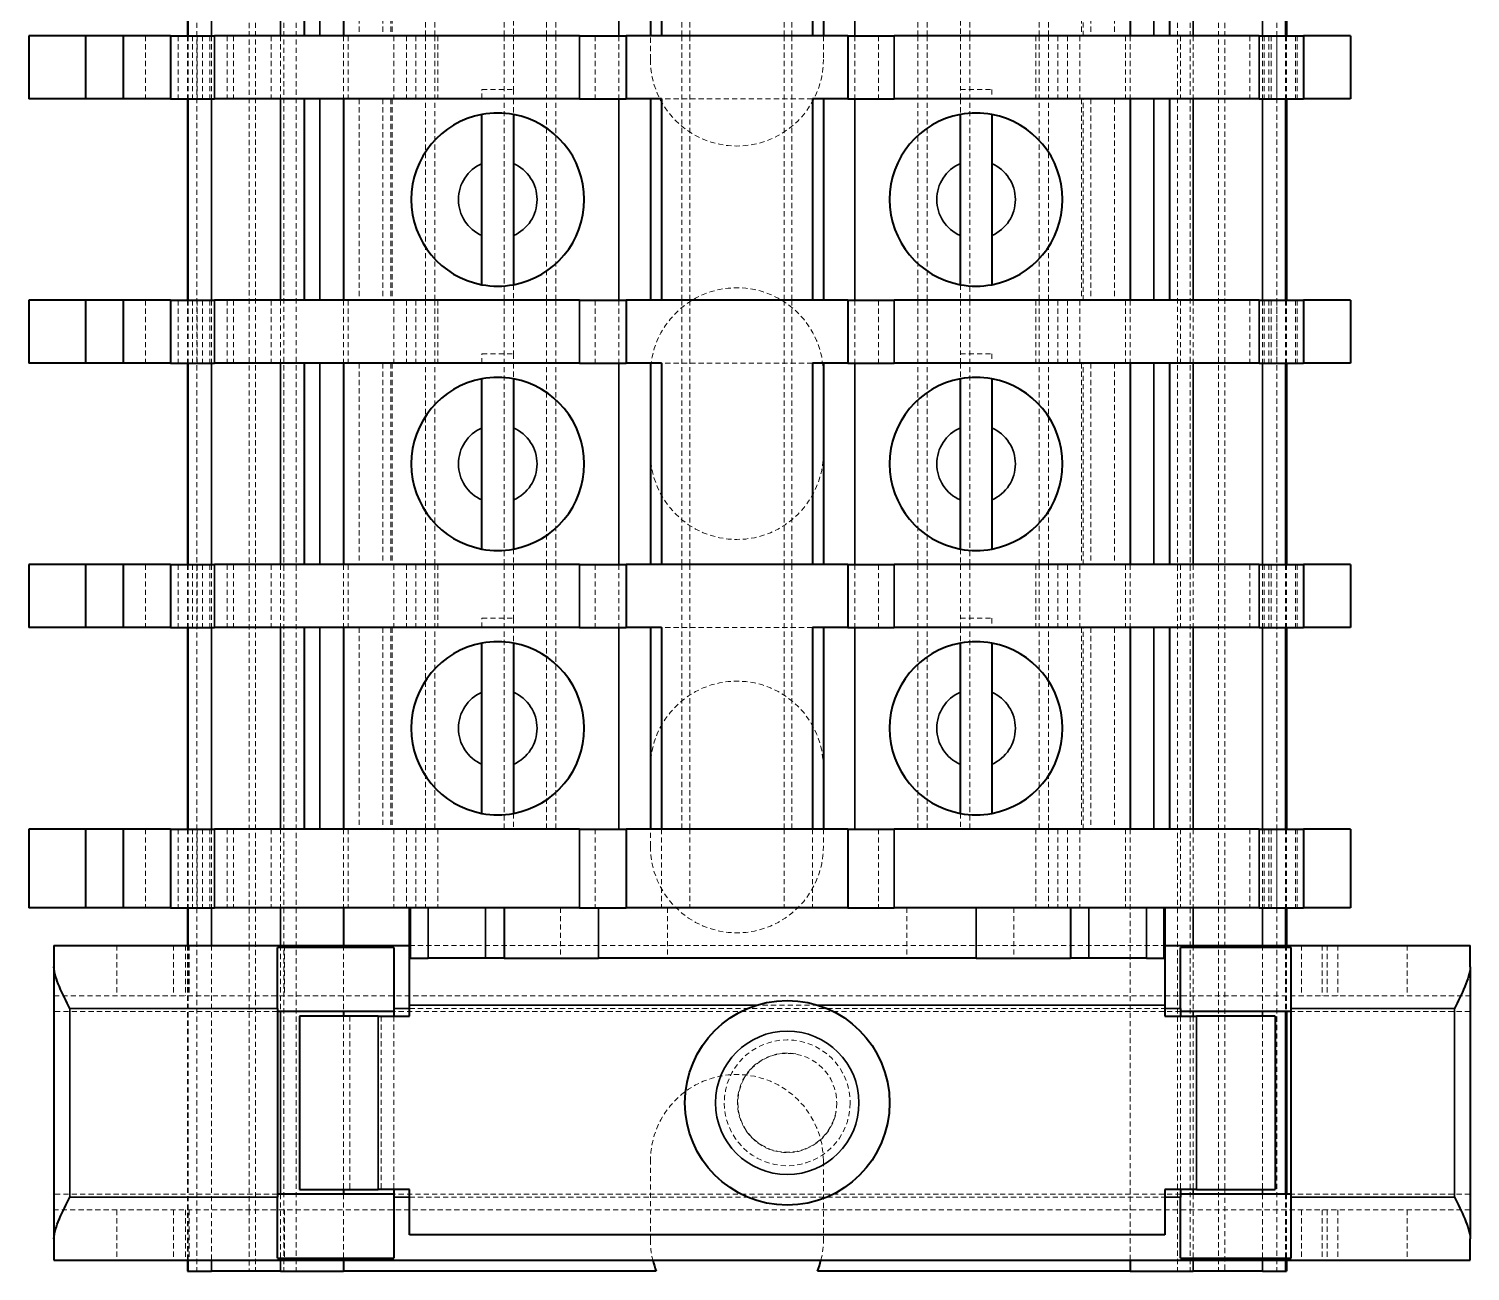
# Model space of a CAD drawing. Header units: inches. Extents: x 6934 to 18973, y 4254 to 7629.
# Drawn here: x 16751.78 to 16797.58, y 4720.45 to 4759.93 of the extents above; entities that cross this region are included whole.
import ezdxf

# ---------------------------------------------------------------- set-up
doc = ezdxf.new("R2010")
doc.units = ezdxf.units.IN
doc.header["$MEASUREMENT"] = 0
doc.linetypes.add('입력 정류부 ASSY$0$DASHED', pattern=[0.2067, 0.1654, -0.0413])
for name, color, linetype, lineweight, true_color in [('입력 정류부 ASSY$0$가려진 것(ISO)', 2, '입력 정류부 ASSY$0$DASHED', 18, 0xffff00), ('입력 정류부 ASSY$0$가려진 좁은 것(ISO)', 2, '입력 정류부 ASSY$0$DASHED', 18, 0xffff00), ('입력 정류부 ASSY$0$가시적인 것(ISO)', 3, 'Continuous', 40, 0x00ff00), ('입력 정류부 ASSY$0$가시적인 좁은 것(ISO)', 3, 'Continuous', 35, 0x00ff00)]:
    doc.layers.add(name, color=color, linetype=linetype, lineweight=lineweight, true_color=true_color)

# ---------------------------------------------------------------- blocks, each defined once
blk = doc.blocks.new('입력 정류부 ASSY')
at = {"layer": '입력 정류부 ASSY$0$가려진 것(ISO)'}
for p, q in [((104.904, 738.44), (104.904, 460.44)), ((105.804, 738.44), (105.804, 460.44)), ((106.204, 738.44), (106.204, 460.44)), ((134.204, 738.44), (134.204, 460.44)), ((134.604, 738.44), (134.604, 460.44)), ((135.504, 738.44), (135.504, 460.44)), ((104.704, 729.94), (104.704, 470.79)), ((135.704, 729.94), (135.704, 468.54)), ((110.304, 508.09), (110.304, 499.69)), ((110.604, 508.09), (110.604, 499.69)), ((112.804, 508.09), (112.804, 499.69)), ((114.154, 508.09), (114.154, 499.69)), ((114.454, 508.09), (114.454, 499.69)), ((118.454, 508.09), (118.454, 499.69)), ((118.704, 508.09), (118.704, 499.69)), ((121.704, 508.09), (121.704, 499.69)), ((121.954, 508.09), (121.954, 499.69)), ((125.954, 508.09), (125.954, 499.69)), ((126.254, 508.09), (126.254, 499.69)), ((127.604, 508.09), (127.604, 499.69)), ((129.804, 508.09), (129.804, 499.69)), ((130.104, 508.09), (130.104, 499.69)), ((108.204, 506.09), (108.204, 499.69)), ((108.954, 506.09), (108.954, 499.69)), ((109.204, 506.09), (109.204, 499.69)), ((109.254, 506.09), (109.254, 499.69)), ((131.154, 506.09), (131.154, 499.69)), ((131.204, 499.69), (131.204, 506.09)), ((131.454, 506.09), (131.454, 499.69)), ((132.204, 506.09), (132.204, 499.69)), ((113.104, 500.186), (113.104, 499.69)), ((127.304, 500.186), (127.304, 499.69)), ((102.454, 499.69), (102.454, 497.69)), ((102.746, 499.69), (102.746, 497.69)), ((102.904, 499.69), (102.904, 497.69)), ((103.05, 499.69), (103.05, 497.69)), ((103.454, 499.69), (103.454, 497.69)), ((104.004, 499.69), (104.004, 497.69)), ((104.204, 499.69), (104.204, 497.69)), ((104.211, 499.69), (104.211, 497.69)), ((105.404, 499.69), (105.404, 497.69)), ((107.704, 499.69), (107.704, 497.69)), ((107.854, 499.69), (107.854, 497.69)), ((109.304, 499.69), (109.304, 497.69)), ((110.304, 499.69), (110.304, 491.29)), ((110.604, 499.69), (110.604, 491.29)), ((110.704, 499.69), (110.704, 497.69)), ((112.804, 499.69), (112.804, 491.29)), ((113.104, 499.69), (113.104, 497.99)), ((114.154, 499.69), (114.154, 491.29)), ((114.454, 499.69), (114.454, 491.29)), ((115.704, 499.69), (115.704, 497.69)), ((116.454, 499.69), (116.454, 497.69)), ((117.454, 498.94), (117.454, 499.69)), ((118.454, 499.69), (118.454, 491.29)), ((118.704, 499.69), (118.704, 491.29)), ((121.704, 499.69), (121.704, 491.29)), ((121.954, 499.69), (121.954, 491.29)), ((122.954, 499.69), (122.954, 498.94)), ((123.954, 499.69), (123.954, 497.69)), ((124.704, 499.69), (124.704, 497.69)), ((125.954, 499.69), (125.954, 491.29)), ((126.254, 499.69), (126.254, 491.29)), ((127.304, 499.69), (127.304, 497.99)), ((127.604, 499.69), (127.604, 491.29)), ((129.704, 499.69), (129.704, 497.69)), ((129.804, 499.69), (129.804, 491.29)), ((130.104, 499.69), (130.104, 491.29)), ((131.104, 499.69), (131.104, 497.69)), ((132.554, 499.69), (132.554, 497.69)), ((132.704, 499.69), (132.704, 497.69)), ((134.304, 499.69), (134.304, 497.69)), ((136.504, 499.69), (136.504, 497.69)), ((136.954, 499.69), (136.954, 497.69)), ((137.104, 499.69), (137.104, 497.69)), ((137.359, 499.69), (137.359, 497.69)), ((137.663, 499.69), (137.663, 497.69)), ((137.954, 499.69), (137.954, 497.69)), ((138.004, 499.69), (138.004, 497.69)), ((112.104, 497.69), (112.104, 497.99)), ((112.104, 497.99), (113.104, 497.99)), ((113.104, 497.99), (113.104, 497.69)), ((127.304, 497.69), (127.304, 497.99)), ((127.304, 497.99), (128.304, 497.99)), ((128.304, 497.99), (128.304, 497.69)), ((108.204, 497.69), (108.204, 491.29)), ((108.954, 497.69), (108.954, 491.29)), ((109.204, 497.69), (109.204, 491.29)), ((109.254, 497.69), (109.254, 491.29)), ((113.104, 497.69), (113.104, 497.194)), ((122.604, 497.69), (117.804, 497.69)), ((127.304, 497.69), (127.304, 497.194)), ((131.154, 497.69), (131.154, 491.29)), ((131.204, 491.29), (131.204, 497.69)), ((131.454, 497.69), (131.454, 491.29)), ((132.204, 497.69), (132.204, 491.29)), ((113.104, 491.786), (113.104, 491.29)), ((127.304, 491.786), (127.304, 491.29)), ((102.454, 491.29), (102.454, 489.29)), ((102.746, 491.29), (102.746, 489.29)), ((102.904, 491.29), (102.904, 489.29)), ((103.05, 491.29), (103.05, 489.29)), ((103.454, 491.29), (103.454, 489.29)), ((104.004, 491.29), (104.004, 489.29)), ((104.204, 491.29), (104.204, 489.29)), ((104.211, 491.29), (104.211, 489.29)), ((105.404, 491.29), (105.404, 489.29)), ((107.704, 491.29), (107.704, 489.29)), ((107.854, 491.29), (107.854, 489.29)), ((109.304, 491.29), (109.304, 489.29)), ((110.304, 491.29), (110.304, 482.89)), ((110.604, 491.29), (110.604, 482.89)), ((110.704, 491.29), (110.704, 489.29)), ((112.804, 491.29), (112.804, 482.89)), ((113.104, 491.29), (113.104, 489.59)), ((114.154, 491.29), (114.154, 482.89)), ((114.454, 491.29), (114.454, 482.89)), ((115.704, 491.29), (115.704, 489.29)), ((116.454, 491.29), (116.454, 489.29)), ((118.454, 491.29), (118.454, 482.89)), ((118.704, 491.29), (118.704, 482.89)), ((121.704, 491.29), (121.704, 482.89)), ((121.954, 491.29), (121.954, 482.89)), ((123.954, 491.29), (123.954, 489.29)), ((124.704, 491.29), (124.704, 489.29)), ((125.954, 491.29), (125.954, 482.89)), ((126.254, 491.29), (126.254, 482.89)), ((127.304, 491.29), (127.304, 489.59)), ((127.604, 491.29), (127.604, 482.89)), ((129.704, 491.29), (129.704, 489.29)), ((129.804, 491.29), (129.804, 482.89)), ((130.104, 491.29), (130.104, 482.89)), ((131.104, 491.29), (131.104, 489.29)), ((132.554, 491.29), (132.554, 489.29)), ((132.704, 491.29), (132.704, 489.29)), ((134.304, 491.29), (134.304, 489.29)), ((136.504, 491.29), (136.504, 489.29)), ((136.954, 491.29), (136.954, 489.29)), ((137.104, 491.29), (137.104, 489.29)), ((137.359, 491.29), (137.359, 489.29)), ((137.663, 491.29), (137.663, 489.29)), ((137.954, 491.29), (137.954, 489.29)), ((138.004, 491.29), (138.004, 489.29)), ((108.204, 489.29), (108.204, 482.89)), ((108.954, 489.29), (108.954, 482.89)), ((109.204, 489.29), (109.204, 482.89)), ((109.254, 489.29), (109.254, 482.89)), ((112.104, 489.29), (112.104, 489.59)), ((112.104, 489.59), (113.104, 489.59)), ((113.104, 489.59), (113.104, 489.29)), ((113.104, 489.29), (113.104, 488.794)), ((122.604, 489.29), (117.804, 489.29)), ((127.304, 489.29), (127.304, 489.59)), ((127.304, 489.59), (128.304, 489.59)), ((127.304, 489.29), (127.304, 488.794)), ((128.304, 489.59), (128.304, 489.29)), ((131.154, 489.29), (131.154, 482.89)), ((131.204, 482.89), (131.204, 489.29)), ((131.454, 489.29), (131.454, 482.89)), ((132.204, 489.29), (132.204, 482.89)), ((113.104, 483.386), (113.104, 482.89)), ((127.304, 483.386), (127.304, 482.89)), ((102.454, 482.89), (102.454, 480.89)), ((102.746, 482.89), (102.746, 480.89)), ((102.904, 482.89), (102.904, 480.89)), ((103.05, 482.89), (103.05, 480.89)), ((103.454, 482.89), (103.454, 480.89)), ((104.004, 482.89), (104.004, 480.89)), ((104.204, 482.89), (104.204, 480.89)), ((104.211, 482.89), (104.211, 480.89)), ((105.404, 482.89), (105.404, 480.89)), ((107.704, 482.89), (107.704, 480.89)), ((107.854, 482.89), (107.854, 480.89)), ((109.304, 482.89), (109.304, 480.89)), ((110.304, 482.89), (110.304, 474.49)), ((110.604, 482.89), (110.604, 474.49)), ((110.704, 482.89), (110.704, 480.89)), ((112.804, 482.89), (112.804, 474.49)), ((113.104, 482.89), (113.104, 481.19)), ((114.154, 482.89), (114.154, 474.49)), ((114.454, 482.89), (114.454, 474.49)), ((115.704, 482.89), (115.704, 480.89)), ((116.454, 482.89), (116.454, 480.89)), ((118.454, 482.89), (118.454, 474.49)), ((118.704, 482.89), (118.704, 474.49)), ((121.704, 482.89), (121.704, 474.49)), ((121.954, 482.89), (121.954, 474.49)), ((123.954, 482.89), (123.954, 480.89)), ((124.704, 482.89), (124.704, 480.89)), ((125.954, 482.89), (125.954, 474.49)), ((126.254, 482.89), (126.254, 474.49)), ((127.304, 482.89), (127.304, 481.19)), ((127.604, 482.89), (127.604, 474.49)), ((129.704, 482.89), (129.704, 480.89)), ((129.804, 482.89), (129.804, 474.49)), ((130.104, 482.89), (130.104, 474.49)), ((131.104, 482.89), (131.104, 480.89)), ((132.554, 482.89), (132.554, 480.89)), ((132.704, 482.89), (132.704, 480.89)), ((134.304, 482.89), (134.304, 480.89)), ((136.504, 482.89), (136.504, 480.89)), ((136.954, 482.89), (136.954, 480.89)), ((137.104, 482.89), (137.104, 480.89)), ((137.359, 482.89), (137.359, 480.89)), ((137.663, 482.89), (137.663, 480.89)), ((137.954, 482.89), (137.954, 480.89)), ((138.004, 482.89), (138.004, 480.89)), ((112.104, 480.89), (112.104, 481.19)), ((112.104, 481.19), (113.104, 481.19)), ((113.104, 481.19), (113.104, 480.89)), ((127.304, 480.89), (127.304, 481.19)), ((127.304, 481.19), (128.304, 481.19)), ((128.304, 481.19), (128.304, 480.89)), ((108.204, 480.89), (108.204, 474.49)), ((108.954, 480.89), (108.954, 474.49)), ((109.204, 480.89), (109.204, 474.49)), ((109.254, 480.89), (109.254, 474.49)), ((113.104, 480.89), (113.104, 480.394)), ((122.604, 480.89), (117.804, 480.89)), ((127.304, 480.89), (127.304, 480.394)), ((131.154, 480.89), (131.154, 474.49)), ((131.204, 474.49), (131.204, 480.89)), ((131.454, 480.89), (131.454, 474.49)), ((132.204, 480.89), (132.204, 474.49)), ((113.104, 474.986), (113.104, 474.49)), ((127.304, 474.986), (127.304, 474.49)), ((102.454, 474.49), (102.454, 471.99)), ((102.746, 474.49), (102.746, 471.99)), ((102.904, 474.49), (102.904, 471.99)), ((103.05, 474.49), (103.05, 471.99)), ((103.454, 474.49), (103.454, 471.99)), ((104.004, 474.49), (104.004, 471.99)), ((104.204, 474.49), (104.204, 471.99)), ((104.211, 474.49), (104.211, 471.99)), ((105.404, 474.49), (105.404, 471.99)), ((107.704, 474.49), (107.704, 471.99)), ((107.854, 474.49), (107.854, 471.99)), ((109.304, 474.49), (109.304, 471.99)), ((110.704, 474.49), (110.704, 471.99)), ((115.704, 474.49), (115.704, 471.99)), ((117.454, 473.94), (117.454, 474.49)), ((117.804, 474.49), (117.804, 471.99)), ((118.704, 474.49), (118.704, 471.99)), ((121.704, 474.49), (121.704, 471.99)), ((122.604, 474.49), (122.604, 471.99)), ((122.954, 474.49), (122.954, 473.94)), ((124.704, 474.49), (124.704, 471.99)), ((129.704, 474.49), (129.704, 471.99)), ((131.104, 474.49), (131.104, 471.99)), ((132.554, 474.49), (132.554, 471.99)), ((132.704, 474.49), (132.704, 460.79)), ((134.304, 474.49), (134.304, 471.99)), ((136.504, 474.49), (136.504, 471.99)), ((136.954, 474.49), (136.954, 471.99)), ((137.104, 474.49), (137.104, 471.99)), ((137.359, 474.49), (137.359, 471.99)), ((137.663, 474.49), (137.663, 471.99)), ((137.954, 474.49), (137.954, 471.99)), ((138.004, 474.49), (138.004, 471.99)), ((114.604, 471.99), (114.604, 470.39)), ((118.004, 471.99), (118.004, 470.39)), ((125.604, 471.99), (125.604, 470.39)), ((129.004, 471.99), (129.004, 470.39)), ((102.304, 470.79), (102.304, 469.19)), ((102.746, 470.79), (102.746, 460.79)), ((104.704, 470.79), (104.704, 469.19)), ((107.704, 470.79), (107.704, 468.69)), ((109.804, 470.79), (133.804, 470.79)), ((137.663, 470.79), (137.663, 468.69)), ((137.804, 470.79), (137.804, 470.727)), ((139.304, 470.79), (139.304, 469.19)), ((98.504, 469.19), (143.504, 469.19)), ((104.704, 469.19), (104.704, 462.39)), ((107.704, 468.54), (107.704, 463.04)), ((107.904, 468.54), (107.904, 463.04)), ((109.304, 468.54), (109.304, 463.04)), ((134.304, 468.54), (134.304, 463.04)), ((135.704, 468.54), (135.704, 463.04)), ((117.454, 461.44), (117.454, 463.94)), ((122.954, 463.94), (122.954, 461.44)), ((135.704, 463.04), (135.704, 460.44)), ((107.704, 462.89), (107.704, 460.79)), ((137.663, 462.89), (137.663, 460.79)), ((143.504, 462.39), (98.504, 462.39)), ((102.304, 462.39), (102.304, 460.79)), ((104.704, 462.39), (104.704, 460.79)), ((139.304, 462.39), (139.304, 460.79)), ((104.704, 460.79), (104.704, 460.44)), ((137.804, 460.854), (137.804, 460.79))]:
    blk.add_line(p, q, dxfattribs=at)
for radius in [2, 1.571]:
    blk.add_circle((121.804, 465.79), radius, dxfattribs=at)
for centre, radius, start, end in [((120.204, 498.94), 2.75, 180, 0), ((120.204, 488.94), 2.75, 0, 180), ((120.204, 486.44), 2.75, 180, 0), ((120.204, 476.44), 2.75, 0, 180), ((120.204, 473.94), 2.75, 180, 0), ((121.804, 465.79), 1.582, 80, 350), ((120.204, 463.94), 2.75, 0, 180), ((120.204, 461.44), 2.75, 180, 193.672), ((120.204, 461.44), 2.75, 346.328, 0)]:
    blk.add_arc(centre, radius, start, end, dxfattribs=at)
at = {"layer": '입력 정류부 ASSY$0$가려진 좁은 것(ISO)'}
for p, q in [((103.046, 738.44), (103.046, 460.44)), ((137.363, 738.44), (137.363, 460.44)), ((101.411, 499.69), (101.411, 497.69)), ((102.771, 499.69), (102.771, 497.69)), ((103.224, 499.69), (103.224, 497.69)), ((103.504, 499.69), (103.504, 497.69)), ((105.704, 499.69), (105.704, 497.69)), ((109.704, 499.69), (109.704, 497.69)), ((110.004, 499.69), (110.004, 497.69)), ((130.404, 499.69), (130.404, 497.69)), ((130.704, 499.69), (130.704, 497.69)), ((134.704, 499.69), (134.704, 497.69)), ((136.904, 499.69), (136.904, 497.69)), ((137.185, 499.69), (137.185, 497.69)), ((137.638, 499.69), (137.638, 497.69)), ((101.411, 491.29), (101.411, 489.29)), ((102.771, 491.29), (102.771, 489.29)), ((103.224, 491.29), (103.224, 489.29)), ((103.504, 491.29), (103.504, 489.29)), ((105.704, 491.29), (105.704, 489.29)), ((109.704, 491.29), (109.704, 489.29)), ((110.004, 491.29), (110.004, 489.29)), ((130.404, 491.29), (130.404, 489.29)), ((130.704, 491.29), (130.704, 489.29)), ((134.704, 491.29), (134.704, 489.29)), ((136.904, 491.29), (136.904, 489.29)), ((137.185, 491.29), (137.185, 489.29)), ((137.638, 491.29), (137.638, 489.29)), ((101.411, 482.89), (101.411, 480.89)), ((102.771, 482.89), (102.771, 480.89)), ((103.224, 482.89), (103.224, 480.89)), ((103.504, 482.89), (103.504, 480.89)), ((105.704, 482.89), (105.704, 480.89)), ((109.704, 482.89), (109.704, 480.89)), ((110.004, 482.89), (110.004, 480.89)), ((130.404, 482.89), (130.404, 480.89)), ((130.704, 482.89), (130.704, 480.89)), ((134.704, 482.89), (134.704, 480.89)), ((136.904, 482.89), (136.904, 480.89)), ((137.185, 482.89), (137.185, 480.89)), ((137.638, 482.89), (137.638, 480.89)), ((101.411, 474.49), (101.411, 471.99)), ((102.771, 474.49), (102.771, 471.99)), ((103.224, 474.49), (103.224, 471.99)), ((103.504, 474.49), (103.504, 471.99)), ((105.704, 474.49), (105.704, 471.99)), ((109.704, 474.49), (109.704, 471.99)), ((110.004, 474.49), (110.004, 471.99)), ((110.304, 474.49), (110.304, 471.99)), ((130.104, 474.49), (130.104, 471.99)), ((130.404, 474.49), (130.404, 471.99)), ((130.704, 474.49), (130.704, 471.99)), ((134.704, 474.49), (134.704, 471.99)), ((136.904, 474.49), (136.904, 471.99)), ((137.185, 474.49), (137.185, 471.99)), ((137.638, 474.49), (137.638, 471.99)), ((100.504, 470.79), (100.504, 469.19)), ((102.683, 470.79), (102.683, 469.19)), ((102.771, 470.79), (102.771, 460.79)), ((102.804, 470.79), (102.804, 469.19)), ((103.504, 470.79), (103.504, 460.79)), ((105.704, 470.79), (105.704, 468.69)), ((105.825, 470.79), (105.825, 469.19)), ((134.704, 470.79), (134.704, 468.69)), ((136.904, 470.79), (136.904, 468.69)), ((137.638, 470.79), (137.638, 468.69)), ((138.15, 470.79), (138.15, 469.19)), ((138.804, 470.79), (138.804, 469.19)), ((138.959, 470.79), (138.959, 469.19)), ((141.504, 470.79), (141.504, 469.19)), ((105.604, 468.69), (98.504, 468.69)), ((108.904, 468.54), (108.904, 463.04)), ((134.304, 468.69), (109.304, 468.69)), ((109.804, 468.79), (133.804, 468.79)), ((122.78, 468.89), (120.828, 468.89)), ((134.704, 468.54), (134.704, 463.04)), ((136.904, 468.54), (136.904, 463.04)), ((143.504, 468.69), (137.804, 468.69)), ((105.604, 462.89), (98.504, 462.89)), ((105.704, 462.89), (105.704, 460.79)), ((134.304, 462.89), (109.304, 462.89)), ((109.804, 462.79), (133.804, 462.79)), ((134.704, 462.89), (134.704, 460.79)), ((136.904, 462.89), (136.904, 460.79)), ((137.638, 462.89), (137.638, 460.79)), ((143.504, 462.89), (137.804, 462.89)), ((100.504, 462.39), (100.504, 460.79)), ((102.683, 462.39), (102.683, 460.79)), ((102.804, 462.39), (102.804, 460.79)), ((105.825, 462.39), (105.825, 460.79)), ((138.15, 462.39), (138.15, 460.79)), ((138.804, 462.39), (138.804, 460.79)), ((138.959, 462.39), (138.959, 460.79)), ((141.504, 462.39), (141.504, 460.79))]:
    blk.add_line(p, q, dxfattribs=at)
at = {"layer": '입력 정류부 ASSY$0$가시적인 것(ISO)'}
for p, q in [((102.746, 506.09), (102.746, 499.69)), ((106.454, 506.09), (106.454, 499.69)), ((107.704, 506.09), (107.704, 499.69)), ((117.454, 506.09), (117.454, 499.69)), ((117.804, 506.09), (117.804, 499.69)), ((122.604, 506.09), (122.604, 499.69)), ((122.954, 506.09), (122.954, 499.69)), ((132.704, 506.09), (132.704, 499.69)), ((133.954, 506.09), (133.954, 499.69)), ((137.663, 506.09), (137.663, 499.69)), ((99.504, 499.69), (97.704, 499.69)), ((97.704, 499.69), (97.704, 497.69)), ((100.704, 499.69), (99.504, 499.69)), ((99.504, 499.69), (99.504, 497.69)), ((102.204, 499.69), (100.704, 499.69)), ((100.704, 499.69), (100.704, 497.69)), ((102.204, 499.69), (103.604, 499.69)), ((102.204, 499.69), (102.204, 497.69)), ((115.204, 499.69), (103.604, 499.69)), ((115.204, 499.69), (116.681, 499.69)), ((123.727, 499.69), (116.681, 499.69)), ((116.681, 499.69), (116.681, 497.69)), ((122.604, 499.69), (117.804, 499.69)), ((123.727, 499.69), (125.204, 499.69)), ((123.727, 499.69), (123.727, 497.69)), ((136.804, 499.69), (125.204, 499.69)), ((136.804, 499.69), (138.204, 499.69)), ((139.704, 499.69), (138.204, 499.69)), ((138.204, 499.69), (138.204, 497.69)), ((139.704, 499.69), (139.704, 497.69)), ((99.504, 497.69), (97.704, 497.69)), ((100.704, 497.69), (99.504, 497.69)), ((102.204, 497.69), (100.704, 497.69)), ((102.204, 497.69), (103.604, 497.69)), ((102.746, 497.69), (102.746, 491.29)), ((115.204, 497.69), (103.604, 497.69)), ((106.454, 497.69), (106.454, 491.29)), ((107.704, 497.69), (107.704, 491.29)), ((115.204, 497.69), (116.681, 497.69)), ((117.804, 497.69), (116.681, 497.69)), ((117.454, 497.69), (117.454, 491.29)), ((117.804, 497.69), (117.804, 491.29)), ((122.604, 497.69), (122.604, 491.29)), ((123.727, 497.69), (122.604, 497.69)), ((122.954, 497.69), (122.954, 491.29)), ((123.727, 497.69), (125.204, 497.69)), ((136.804, 497.69), (125.204, 497.69)), ((132.704, 497.69), (132.704, 491.29)), ((133.954, 497.69), (133.954, 491.29)), ((136.804, 497.69), (138.204, 497.69)), ((137.663, 497.69), (137.663, 491.29)), ((139.704, 497.69), (138.204, 497.69)), ((112.104, 493.345), (112.104, 495.636)), ((113.104, 495.636), (113.104, 493.345)), ((127.304, 493.345), (127.304, 495.636)), ((128.304, 495.636), (128.304, 493.345)), ((99.504, 491.29), (97.704, 491.29)), ((97.704, 491.29), (97.704, 489.29)), ((100.704, 491.29), (99.504, 491.29)), ((99.504, 491.29), (99.504, 489.29)), ((102.204, 491.29), (100.704, 491.29)), ((100.704, 491.29), (100.704, 489.29)), ((102.204, 491.29), (103.604, 491.29)), ((102.204, 491.29), (102.204, 489.29)), ((115.204, 491.29), (103.604, 491.29)), ((115.204, 491.29), (116.681, 491.29)), ((123.727, 491.29), (116.681, 491.29)), ((116.681, 491.29), (116.681, 489.29)), ((122.604, 491.29), (117.804, 491.29)), ((123.727, 491.29), (125.204, 491.29)), ((123.727, 491.29), (123.727, 489.29)), ((136.804, 491.29), (125.204, 491.29)), ((136.804, 491.29), (138.204, 491.29)), ((139.704, 491.29), (138.204, 491.29)), ((138.204, 491.29), (138.204, 489.29)), ((139.704, 491.29), (139.704, 489.29)), ((99.504, 489.29), (97.704, 489.29)), ((100.704, 489.29), (99.504, 489.29)), ((102.204, 489.29), (100.704, 489.29)), ((102.204, 489.29), (103.604, 489.29)), ((102.746, 489.29), (102.746, 482.89)), ((115.204, 489.29), (103.604, 489.29)), ((106.454, 489.29), (106.454, 482.89)), ((107.704, 489.29), (107.704, 482.89)), ((115.204, 489.29), (116.681, 489.29)), ((117.804, 489.29), (116.681, 489.29)), ((117.454, 489.29), (117.454, 482.89)), ((117.804, 489.29), (117.804, 482.89)), ((122.604, 489.29), (122.604, 482.89)), ((123.727, 489.29), (122.604, 489.29)), ((122.954, 489.29), (122.954, 482.89)), ((123.727, 489.29), (125.204, 489.29)), ((136.804, 489.29), (125.204, 489.29)), ((132.704, 489.29), (132.704, 482.89)), ((133.954, 489.29), (133.954, 482.89)), ((136.804, 489.29), (138.204, 489.29)), ((137.663, 489.29), (137.663, 482.89)), ((139.704, 489.29), (138.204, 489.29)), ((112.104, 484.945), (112.104, 487.236)), ((113.104, 487.236), (113.104, 484.945)), ((127.304, 484.945), (127.304, 487.236)), ((128.304, 487.236), (128.304, 484.945)), ((99.504, 482.89), (97.704, 482.89)), ((97.704, 482.89), (97.704, 480.89)), ((100.704, 482.89), (99.504, 482.89)), ((99.504, 482.89), (99.504, 480.89)), ((102.204, 482.89), (100.704, 482.89)), ((100.704, 482.89), (100.704, 480.89)), ((102.204, 482.89), (103.604, 482.89)), ((102.204, 482.89), (102.204, 480.89)), ((115.204, 482.89), (103.604, 482.89)), ((115.204, 482.89), (116.681, 482.89)), ((123.727, 482.89), (116.681, 482.89)), ((116.681, 482.89), (116.681, 480.89)), ((122.604, 482.89), (117.804, 482.89)), ((123.727, 482.89), (125.204, 482.89)), ((123.727, 482.89), (123.727, 480.89)), ((136.804, 482.89), (125.204, 482.89)), ((136.804, 482.89), (138.204, 482.89)), ((139.704, 482.89), (138.204, 482.89)), ((138.204, 482.89), (138.204, 480.89)), ((139.704, 482.89), (139.704, 480.89)), ((99.504, 480.89), (97.704, 480.89)), ((100.704, 480.89), (99.504, 480.89)), ((102.204, 480.89), (100.704, 480.89)), ((102.204, 480.89), (103.604, 480.89)), ((102.746, 480.89), (102.746, 474.49)), ((115.204, 480.89), (103.604, 480.89)), ((106.454, 480.89), (106.454, 474.49)), ((107.704, 480.89), (107.704, 474.49)), ((115.204, 480.89), (116.681, 480.89)), ((117.804, 480.89), (116.681, 480.89)), ((117.454, 480.89), (117.454, 474.49)), ((117.804, 480.89), (117.804, 474.49)), ((122.604, 480.89), (122.604, 474.49)), ((123.727, 480.89), (122.604, 480.89)), ((122.954, 480.89), (122.954, 474.49)), ((123.727, 480.89), (125.204, 480.89)), ((136.804, 480.89), (125.204, 480.89)), ((132.704, 480.89), (132.704, 474.49)), ((133.954, 480.89), (133.954, 474.49)), ((136.804, 480.89), (138.204, 480.89)), ((137.663, 480.89), (137.663, 474.49)), ((139.704, 480.89), (138.204, 480.89)), ((112.104, 476.545), (112.104, 478.836)), ((113.104, 478.836), (113.104, 476.545)), ((127.304, 476.545), (127.304, 478.836)), ((128.304, 478.836), (128.304, 476.545)), ((97.704, 474.49), (97.704, 471.99)), ((99.504, 474.49), (97.704, 474.49)), ((99.504, 474.49), (99.504, 471.99)), ((100.704, 474.49), (99.504, 474.49)), ((100.704, 474.49), (100.704, 471.99)), ((102.204, 474.49), (100.704, 474.49)), ((102.204, 474.49), (103.604, 474.49)), ((102.204, 474.49), (102.204, 471.99)), ((115.204, 474.49), (103.604, 474.49)), ((115.204, 474.49), (116.681, 474.49)), ((116.681, 474.49), (116.681, 471.99)), ((123.727, 474.49), (116.681, 474.49)), ((122.604, 474.49), (117.804, 474.49)), ((123.727, 474.49), (123.727, 471.99)), ((123.727, 474.49), (125.204, 474.49)), ((136.804, 474.49), (125.204, 474.49)), ((136.804, 474.49), (138.204, 474.49)), ((139.704, 474.49), (138.204, 474.49)), ((138.204, 474.49), (138.204, 471.99)), ((139.704, 474.49), (139.704, 471.99)), ((99.504, 471.99), (97.704, 471.99)), ((100.704, 471.99), (99.504, 471.99)), ((102.204, 471.99), (100.704, 471.99)), ((102.204, 471.99), (103.604, 471.99)), ((102.746, 471.99), (102.746, 470.79)), ((115.204, 471.99), (103.604, 471.99)), ((107.704, 471.99), (107.704, 470.79)), ((109.804, 470.39), (109.804, 471.99)), ((109.835, 470.39), (109.835, 471.99)), ((112.804, 471.99), (112.804, 470.39)), ((115.204, 471.99), (116.681, 471.99)), ((123.727, 471.99), (116.681, 471.99)), ((123.727, 471.99), (125.204, 471.99)), ((136.804, 471.99), (125.204, 471.99)), ((130.804, 471.99), (130.804, 470.39)), ((133.774, 471.99), (133.774, 470.39)), ((133.804, 471.99), (133.804, 470.39)), ((136.804, 471.99), (138.204, 471.99)), ((137.663, 471.99), (137.663, 470.79)), ((139.704, 471.99), (138.204, 471.99)), ((98.504, 470.79), (109.804, 470.79)), ((98.504, 470.79), (98.504, 470.113)), ((105.604, 468.79), (105.604, 470.727)), ((109.304, 470.727), (105.604, 470.727)), ((109.304, 470.727), (109.304, 468.79)), ((109.835, 470.39), (109.804, 470.39)), ((109.804, 468.89), (109.804, 470.39)), ((109.835, 470.39), (110.39, 470.39)), ((112.219, 470.39), (110.39, 470.39)), ((112.804, 470.39), (112.219, 470.39)), ((112.804, 470.39), (115.804, 470.39)), ((127.804, 470.39), (115.804, 470.39)), ((127.804, 470.39), (130.804, 470.39)), ((131.39, 470.39), (130.804, 470.39)), ((133.219, 470.39), (131.39, 470.39)), ((133.219, 470.39), (133.774, 470.39)), ((133.804, 470.39), (133.774, 470.39)), ((133.804, 470.79), (143.504, 470.79)), ((133.804, 470.39), (133.804, 468.89)), ((134.304, 468.79), (134.304, 470.727)), ((137.804, 470.727), (134.304, 470.727)), ((137.804, 470.727), (137.804, 468.79)), ((143.504, 470.113), (143.504, 470.79)), ((98.504, 470.113), (98.504, 461.467)), ((143.504, 470.113), (143.504, 461.467)), ((105.604, 468.79), (105.604, 462.79)), ((109.304, 468.69), (105.604, 468.69)), ((108.804, 468.54), (106.304, 468.54)), ((106.304, 468.54), (106.304, 463.04)), ((107.704, 468.69), (107.704, 468.54)), ((108.804, 468.54), (109.804, 468.54)), ((109.304, 468.79), (109.304, 468.54)), ((109.804, 468.54), (109.804, 468.89)), ((133.804, 468.89), (133.804, 468.54)), ((133.804, 468.54), (134.804, 468.54)), ((134.304, 468.79), (134.304, 468.54)), ((137.804, 468.69), (134.304, 468.69)), ((137.304, 468.54), (134.804, 468.54)), ((137.304, 468.54), (137.304, 463.04)), ((137.663, 468.69), (137.663, 462.89)), ((137.804, 468.79), (137.804, 462.79)), ((106.304, 463.04), (108.804, 463.04)), ((107.704, 463.04), (107.704, 462.89)), ((109.804, 463.04), (108.804, 463.04)), ((109.304, 463.04), (109.304, 462.79)), ((109.804, 461.59), (109.804, 463.04)), ((133.804, 463.04), (133.804, 461.59)), ((134.804, 463.04), (133.804, 463.04)), ((134.304, 463.04), (134.304, 462.79)), ((134.804, 463.04), (137.304, 463.04)), ((109.304, 462.89), (105.604, 462.89)), ((105.604, 460.854), (105.604, 462.79)), ((109.304, 462.79), (109.304, 460.854)), ((137.804, 462.89), (134.304, 462.89)), ((134.304, 460.854), (134.304, 462.79)), ((137.804, 462.79), (137.804, 460.854)), ((98.504, 461.467), (98.504, 460.79)), ((133.804, 461.59), (109.804, 461.59)), ((143.504, 460.79), (143.504, 461.467)), ((98.504, 460.79), (143.504, 460.79)), ((102.746, 460.79), (102.746, 460.44)), ((105.604, 460.854), (109.304, 460.854)), ((107.704, 460.79), (107.704, 460.44)), ((132.704, 460.79), (132.704, 460.44)), ((134.304, 460.854), (137.804, 460.854)), ((137.663, 460.79), (137.663, 460.44)), ((102.746, 460.44), (102.771, 460.44)), ((102.771, 460.44), (103.504, 460.44)), ((105.704, 460.44), (103.504, 460.44)), ((105.704, 460.44), (107.704, 460.44)), ((117.643, 460.44), (107.704, 460.44)), ((132.704, 460.44), (122.766, 460.44)), ((132.704, 460.44), (134.704, 460.44)), ((136.904, 460.44), (134.704, 460.44)), ((136.904, 460.44), (137.638, 460.44)), ((137.638, 460.44), (137.663, 460.44))]:
    blk.add_line(p, q, dxfattribs=at)
blk.add_circle((121.804, 465.79), 3.25, dxfattribs=at)
for centre, start, end in [((112.604, 494.49), 100.4757, 259.5243), ((112.604, 494.49), 79.5243, 100.4757), ((112.604, 494.49), 280.4757, 79.5243), ((127.804, 494.49), 100.4757, 259.5243), ((127.804, 494.49), 79.5243, 100.4757), ((127.804, 494.49), 280.4757, 79.5243), ((112.604, 494.49), 259.5243, 280.4757), ((127.804, 494.49), 259.5243, 280.4757), ((112.604, 486.09), 100.4757, 259.5243), ((112.604, 486.09), 79.5243, 100.4757), ((112.604, 486.09), 280.4757, 79.5243), ((127.804, 486.09), 100.4757, 259.5243), ((127.804, 486.09), 79.5243, 100.4757), ((127.804, 486.09), 280.4757, 79.5243), ((112.604, 486.09), 259.5243, 280.4757), ((127.804, 486.09), 259.5243, 280.4757), ((112.604, 477.69), 100.4757, 259.5243), ((112.604, 477.69), 79.5243, 100.4757), ((112.604, 477.69), 280.4757, 79.5243), ((127.804, 477.69), 100.4757, 259.5243), ((127.804, 477.69), 79.5243, 100.4757), ((127.804, 477.69), 280.4757, 79.5243), ((112.604, 477.69), 259.5243, 280.4757), ((127.804, 477.69), 259.5243, 280.4757), ((120.204, 461.44), 193.672, 201.3237), ((120.204, 461.44), 338.6763, 346.328)]:
    blk.add_arc(centre, 2.75, start, end, dxfattribs=at)
for points, knots in [([(112.104, 495.636), (112.104, 495.836), (112.104, 496.072), (112.104, 496.431), (112.104, 496.62), (112.104, 496.886), (112.104, 497.01), (112.104, 497.151), (112.104, 497.177), (112.104, 497.194)], [0.7826557, 0.7826557, 0.7826557, 0.7826557, 0.8426253, 0.8426253, 0.8991856, 0.8991856, 0.9546323, 0.9546323, 1.009615, 1.009615, 1.009615, 1.009615]), ([(113.104, 497.194), (113.104, 497.177), (113.104, 497.151), (113.104, 497.01), (113.104, 496.886), (113.104, 496.62), (113.104, 496.431), (113.104, 496.072), (113.104, 495.836), (113.104, 495.636)], [0.3365383, 0.3365383, 0.3365383, 0.3365383, 0.391521, 0.391521, 0.4469677, 0.4469677, 0.503528, 0.503528, 0.5634976, 0.5634976, 0.5634976, 0.5634976]), ([(127.304, 495.636), (127.304, 495.836), (127.304, 496.072), (127.304, 496.431), (127.304, 496.62), (127.304, 496.886), (127.304, 497.01), (127.304, 497.151), (127.304, 497.177), (127.304, 497.194)], [0.7826557, 0.7826557, 0.7826557, 0.7826557, 0.8426253, 0.8426253, 0.8991856, 0.8991856, 0.9546323, 0.9546323, 1.009615, 1.009615, 1.009615, 1.009615]), ([(128.304, 497.194), (128.304, 497.177), (128.304, 497.151), (128.304, 497.01), (128.304, 496.886), (128.304, 496.62), (128.304, 496.431), (128.304, 496.072), (128.304, 495.836), (128.304, 495.636)], [0.3365383, 0.3365383, 0.3365383, 0.3365383, 0.391521, 0.391521, 0.4469677, 0.4469677, 0.503528, 0.503528, 0.5634976, 0.5634976, 0.5634976, 0.5634976]), ([(112.104, 491.786), (112.104, 491.803), (112.104, 491.829), (112.104, 491.971), (112.104, 492.095), (112.104, 492.36), (112.104, 492.549), (112.104, 492.909), (112.104, 493.145), (112.104, 493.345)], [0.3365383, 0.3365383, 0.3365383, 0.3365383, 0.391521, 0.391521, 0.4469677, 0.4469677, 0.503528, 0.503528, 0.5634976, 0.5634976, 0.5634976, 0.5634976]), ([(113.104, 493.345), (113.104, 493.145), (113.104, 492.909), (113.104, 492.549), (113.104, 492.36), (113.104, 492.095), (113.104, 491.971), (113.104, 491.829), (113.104, 491.803), (113.104, 491.786)], [0.7826557, 0.7826557, 0.7826557, 0.7826557, 0.8426253, 0.8426253, 0.8991856, 0.8991856, 0.9546323, 0.9546323, 1.009615, 1.009615, 1.009615, 1.009615]), ([(127.304, 491.786), (127.304, 491.803), (127.304, 491.829), (127.304, 491.971), (127.304, 492.095), (127.304, 492.36), (127.304, 492.549), (127.304, 492.909), (127.304, 493.145), (127.304, 493.345)], [0.3365383, 0.3365383, 0.3365383, 0.3365383, 0.391521, 0.391521, 0.4469677, 0.4469677, 0.503528, 0.503528, 0.5634976, 0.5634976, 0.5634976, 0.5634976]), ([(128.304, 493.345), (128.304, 493.145), (128.304, 492.909), (128.304, 492.549), (128.304, 492.36), (128.304, 492.095), (128.304, 491.971), (128.304, 491.829), (128.304, 491.803), (128.304, 491.786)], [0.7826557, 0.7826557, 0.7826557, 0.7826557, 0.8426253, 0.8426253, 0.8991856, 0.8991856, 0.9546323, 0.9546323, 1.009615, 1.009615, 1.009615, 1.009615]), ([(112.104, 487.236), (112.104, 487.436), (112.104, 487.672), (112.104, 488.031), (112.104, 488.22), (112.104, 488.486), (112.104, 488.61), (112.104, 488.751), (112.104, 488.777), (112.104, 488.794)], [0.7826557, 0.7826557, 0.7826557, 0.7826557, 0.8426253, 0.8426253, 0.8991856, 0.8991856, 0.9546323, 0.9546323, 1.009615, 1.009615, 1.009615, 1.009615]), ([(113.104, 488.794), (113.104, 488.777), (113.104, 488.751), (113.104, 488.61), (113.104, 488.486), (113.104, 488.22), (113.104, 488.031), (113.104, 487.672), (113.104, 487.436), (113.104, 487.236)], [0.3365383, 0.3365383, 0.3365383, 0.3365383, 0.391521, 0.391521, 0.4469677, 0.4469677, 0.503528, 0.503528, 0.5634976, 0.5634976, 0.5634976, 0.5634976]), ([(127.304, 487.236), (127.304, 487.436), (127.304, 487.672), (127.304, 488.031), (127.304, 488.22), (127.304, 488.486), (127.304, 488.61), (127.304, 488.751), (127.304, 488.777), (127.304, 488.794)], [0.7826557, 0.7826557, 0.7826557, 0.7826557, 0.8426253, 0.8426253, 0.8991856, 0.8991856, 0.9546323, 0.9546323, 1.009615, 1.009615, 1.009615, 1.009615]), ([(128.304, 488.794), (128.304, 488.777), (128.304, 488.751), (128.304, 488.61), (128.304, 488.486), (128.304, 488.22), (128.304, 488.031), (128.304, 487.672), (128.304, 487.436), (128.304, 487.236)], [0.3365383, 0.3365383, 0.3365383, 0.3365383, 0.391521, 0.391521, 0.4469677, 0.4469677, 0.503528, 0.503528, 0.5634976, 0.5634976, 0.5634976, 0.5634976]), ([(112.104, 483.386), (112.104, 483.403), (112.104, 483.429), (112.104, 483.571), (112.104, 483.695), (112.104, 483.96), (112.104, 484.149), (112.104, 484.509), (112.104, 484.745), (112.104, 484.945)], [0.3365383, 0.3365383, 0.3365383, 0.3365383, 0.391521, 0.391521, 0.4469677, 0.4469677, 0.503528, 0.503528, 0.5634976, 0.5634976, 0.5634976, 0.5634976]), ([(113.104, 484.945), (113.104, 484.745), (113.104, 484.509), (113.104, 484.149), (113.104, 483.96), (113.104, 483.695), (113.104, 483.571), (113.104, 483.429), (113.104, 483.403), (113.104, 483.386)], [0.7826557, 0.7826557, 0.7826557, 0.7826557, 0.8426253, 0.8426253, 0.8991856, 0.8991856, 0.9546323, 0.9546323, 1.009615, 1.009615, 1.009615, 1.009615]), ([(127.304, 483.386), (127.304, 483.403), (127.304, 483.429), (127.304, 483.571), (127.304, 483.695), (127.304, 483.96), (127.304, 484.149), (127.304, 484.509), (127.304, 484.745), (127.304, 484.945)], [0.3365383, 0.3365383, 0.3365383, 0.3365383, 0.391521, 0.391521, 0.4469677, 0.4469677, 0.503528, 0.503528, 0.5634976, 0.5634976, 0.5634976, 0.5634976]), ([(128.304, 484.945), (128.304, 484.745), (128.304, 484.509), (128.304, 484.149), (128.304, 483.96), (128.304, 483.695), (128.304, 483.571), (128.304, 483.429), (128.304, 483.403), (128.304, 483.386)], [0.7826557, 0.7826557, 0.7826557, 0.7826557, 0.8426253, 0.8426253, 0.8991856, 0.8991856, 0.9546323, 0.9546323, 1.009615, 1.009615, 1.009615, 1.009615]), ([(112.104, 478.836), (112.104, 479.036), (112.104, 479.272), (112.104, 479.631), (112.104, 479.82), (112.104, 480.086), (112.104, 480.21), (112.104, 480.351), (112.104, 480.377), (112.104, 480.394)], [0.7826557, 0.7826557, 0.7826557, 0.7826557, 0.8426253, 0.8426253, 0.8991856, 0.8991856, 0.9546323, 0.9546323, 1.009615, 1.009615, 1.009615, 1.009615]), ([(113.104, 480.394), (113.104, 480.377), (113.104, 480.351), (113.104, 480.21), (113.104, 480.086), (113.104, 479.82), (113.104, 479.631), (113.104, 479.272), (113.104, 479.036), (113.104, 478.836)], [0.3365383, 0.3365383, 0.3365383, 0.3365383, 0.391521, 0.391521, 0.4469677, 0.4469677, 0.503528, 0.503528, 0.5634976, 0.5634976, 0.5634976, 0.5634976]), ([(127.304, 478.836), (127.304, 479.036), (127.304, 479.272), (127.304, 479.631), (127.304, 479.82), (127.304, 480.086), (127.304, 480.21), (127.304, 480.351), (127.304, 480.377), (127.304, 480.394)], [0.7826557, 0.7826557, 0.7826557, 0.7826557, 0.8426253, 0.8426253, 0.8991856, 0.8991856, 0.9546323, 0.9546323, 1.009615, 1.009615, 1.009615, 1.009615]), ([(128.304, 480.394), (128.304, 480.377), (128.304, 480.351), (128.304, 480.21), (128.304, 480.086), (128.304, 479.82), (128.304, 479.631), (128.304, 479.272), (128.304, 479.036), (128.304, 478.836)], [0.3365383, 0.3365383, 0.3365383, 0.3365383, 0.391521, 0.391521, 0.4469677, 0.4469677, 0.503528, 0.503528, 0.5634976, 0.5634976, 0.5634976, 0.5634976]), ([(112.104, 474.986), (112.104, 475.003), (112.104, 475.029), (112.104, 475.171), (112.104, 475.295), (112.104, 475.56), (112.104, 475.749), (112.104, 476.109), (112.104, 476.345), (112.104, 476.545)], [0.3365383, 0.3365383, 0.3365383, 0.3365383, 0.391521, 0.391521, 0.4469677, 0.4469677, 0.503528, 0.503528, 0.5634976, 0.5634976, 0.5634976, 0.5634976]), ([(113.104, 476.545), (113.104, 476.345), (113.104, 476.109), (113.104, 475.749), (113.104, 475.56), (113.104, 475.295), (113.104, 475.171), (113.104, 475.029), (113.104, 475.003), (113.104, 474.986)], [0.7826557, 0.7826557, 0.7826557, 0.7826557, 0.8426253, 0.8426253, 0.8991856, 0.8991856, 0.9546323, 0.9546323, 1.009615, 1.009615, 1.009615, 1.009615]), ([(127.304, 474.986), (127.304, 475.003), (127.304, 475.029), (127.304, 475.171), (127.304, 475.295), (127.304, 475.56), (127.304, 475.749), (127.304, 476.109), (127.304, 476.345), (127.304, 476.545)], [0.3365383, 0.3365383, 0.3365383, 0.3365383, 0.391521, 0.391521, 0.4469677, 0.4469677, 0.503528, 0.503528, 0.5634976, 0.5634976, 0.5634976, 0.5634976]), ([(128.304, 476.545), (128.304, 476.345), (128.304, 476.109), (128.304, 475.749), (128.304, 475.56), (128.304, 475.295), (128.304, 475.171), (128.304, 475.029), (128.304, 475.003), (128.304, 474.986)], [0.7826557, 0.7826557, 0.7826557, 0.7826557, 0.8426253, 0.8426253, 0.8991856, 0.8991856, 0.9546323, 0.9546323, 1.009615, 1.009615, 1.009615, 1.009615]), ([(99.004, 468.79), (98.893, 469.013), (98.772, 469.253), (98.579, 469.71), (98.504, 469.926), (98.504, 470.113)], [0, 0, 0, 0, 0.0748193, 0.0748193, 0.1496386, 0.1496386, 0.1496386, 0.1496386]), ([(143.504, 470.113), (143.504, 469.926), (143.43, 469.71), (143.237, 469.253), (143.116, 469.013), (143.004, 468.79)], [0.3253911, 0.3253911, 0.3253911, 0.3253911, 0.4002104, 0.4002104, 0.4750297, 0.4750297, 0.4750297, 0.4750297]), ([(98.504, 461.467), (98.504, 461.654), (98.579, 461.87), (98.772, 462.327), (98.893, 462.567), (99.004, 462.79)], [0.3253911, 0.3253911, 0.3253911, 0.3253911, 0.4002104, 0.4002104, 0.4750297, 0.4750297, 0.4750297, 0.4750297]), ([(143.004, 462.79), (143.116, 462.567), (143.237, 462.327), (143.43, 461.87), (143.504, 461.654), (143.504, 461.467)], [0, 0, 0, 0, 0.0748193, 0.0748193, 0.1496386, 0.1496386, 0.1496386, 0.1496386])]:
    blk.add_open_spline(points, degree=3, knots=knots, dxfattribs=at)
at = {"layer": '입력 정류부 ASSY$0$가시적인 좁은 것(ISO)'}
for p, q in [((102.771, 506.09), (102.771, 499.69)), ((103.504, 506.09), (103.504, 499.69)), ((105.704, 506.09), (105.704, 499.69)), ((106.954, 506.09), (106.954, 499.69)), ((116.454, 506.09), (116.454, 499.69)), ((123.954, 506.09), (123.954, 499.69)), ((133.454, 506.09), (133.454, 499.69)), ((134.704, 506.09), (134.704, 499.69)), ((136.904, 506.09), (136.904, 499.69)), ((137.638, 506.09), (137.638, 499.69)), ((103.604, 499.69), (103.604, 497.69)), ((115.204, 499.69), (115.204, 497.69)), ((125.204, 499.69), (125.204, 497.69)), ((136.804, 499.69), (136.804, 497.69)), ((102.771, 497.69), (102.771, 491.29)), ((103.504, 497.69), (103.504, 491.29)), ((105.704, 497.69), (105.704, 491.29)), ((106.954, 497.69), (106.954, 491.29)), ((116.454, 497.69), (116.454, 491.29)), ((123.954, 497.69), (123.954, 491.29)), ((133.454, 497.69), (133.454, 491.29)), ((134.704, 497.69), (134.704, 491.29)), ((136.904, 497.69), (136.904, 491.29)), ((137.638, 497.69), (137.638, 491.29)), ((103.604, 491.29), (103.604, 489.29)), ((115.204, 491.29), (115.204, 489.29)), ((125.204, 491.29), (125.204, 489.29)), ((136.804, 491.29), (136.804, 489.29)), ((102.771, 489.29), (102.771, 482.89)), ((103.504, 489.29), (103.504, 482.89)), ((105.704, 489.29), (105.704, 482.89)), ((106.954, 489.29), (106.954, 482.89)), ((116.454, 489.29), (116.454, 482.89)), ((123.954, 489.29), (123.954, 482.89)), ((133.454, 489.29), (133.454, 482.89)), ((134.704, 489.29), (134.704, 482.89)), ((136.904, 489.29), (136.904, 482.89)), ((137.638, 489.29), (137.638, 482.89)), ((103.604, 482.89), (103.604, 480.89)), ((115.204, 482.89), (115.204, 480.89)), ((125.204, 482.89), (125.204, 480.89)), ((136.804, 482.89), (136.804, 480.89)), ((102.771, 480.89), (102.771, 474.49)), ((103.504, 480.89), (103.504, 474.49)), ((105.704, 480.89), (105.704, 474.49)), ((106.954, 480.89), (106.954, 474.49)), ((116.454, 480.89), (116.454, 474.49)), ((123.954, 480.89), (123.954, 474.49)), ((133.454, 480.89), (133.454, 474.49)), ((134.704, 480.89), (134.704, 474.49)), ((136.904, 480.89), (136.904, 474.49)), ((137.638, 480.89), (137.638, 474.49)), ((103.604, 474.49), (103.604, 471.99)), ((115.204, 474.49), (115.204, 471.99)), ((125.204, 474.49), (125.204, 471.99)), ((136.804, 474.49), (136.804, 471.99)), ((102.771, 471.99), (102.771, 470.79)), ((103.504, 471.99), (103.504, 470.79)), ((105.704, 471.99), (105.704, 470.79)), ((110.39, 471.99), (110.39, 470.39)), ((112.219, 471.99), (112.219, 470.39)), ((115.804, 471.99), (115.804, 470.39)), ((127.804, 471.99), (127.804, 470.39)), ((131.39, 471.99), (131.39, 470.39)), ((133.219, 471.99), (133.219, 470.39)), ((134.704, 471.99), (134.704, 470.79)), ((136.904, 471.99), (136.904, 470.79)), ((137.638, 471.99), (137.638, 470.79)), ((99.004, 468.79), (105.604, 468.79)), ((99.004, 468.79), (99.004, 462.79)), ((105.704, 468.69), (105.704, 462.89)), ((108.804, 468.54), (108.804, 463.04)), ((109.304, 468.79), (109.804, 468.79)), ((120.828, 468.89), (109.804, 468.89)), ((133.804, 468.89), (122.78, 468.89)), ((133.804, 468.79), (134.304, 468.79)), ((134.704, 468.69), (134.704, 468.54)), ((134.804, 468.54), (134.804, 463.04)), ((136.904, 468.69), (136.904, 468.54)), ((137.638, 468.69), (137.638, 462.89)), ((137.804, 468.79), (143.004, 468.79)), ((143.004, 468.79), (143.004, 462.79)), ((134.704, 463.04), (134.704, 462.89)), ((136.904, 463.04), (136.904, 462.89)), ((99.004, 462.79), (105.604, 462.79)), ((109.304, 462.79), (109.804, 462.79)), ((133.804, 462.79), (134.304, 462.79)), ((137.804, 462.79), (143.004, 462.79)), ((102.771, 460.79), (102.771, 460.44)), ((103.504, 460.79), (103.504, 460.44)), ((105.704, 460.79), (105.704, 460.44)), ((134.704, 460.79), (134.704, 460.44)), ((136.904, 460.79), (136.904, 460.44)), ((137.638, 460.79), (137.638, 460.44))]:
    blk.add_line(p, q, dxfattribs=at)
blk.add_circle((121.804, 465.79), 2.279, dxfattribs=at)
for centre, start, end in [((112.604, 494.49), 113.5782, 246.4218), ((112.604, 494.49), 293.5782, 66.4218), ((127.804, 494.49), 113.5782, 246.4218), ((127.804, 494.49), 293.5782, 66.4218), ((112.604, 486.09), 113.5782, 246.4218), ((112.604, 486.09), 293.5782, 66.4218), ((127.804, 486.09), 113.5782, 246.4218), ((127.804, 486.09), 293.5782, 66.4218), ((112.604, 477.69), 113.5782, 246.4218), ((112.604, 477.69), 293.5782, 66.4218), ((127.804, 477.69), 113.5782, 246.4218), ((127.804, 477.69), 293.5782, 66.4218)]:
    blk.add_arc(centre, 1.25, start, end, dxfattribs=at)

msp = doc.modelspace()

# ---------------------------------------------------------------- block references
msp.add_blockref('입력 정류부 ASSY', (16654.075, 4260.012))

doc.saveas('drawing.dxf')
